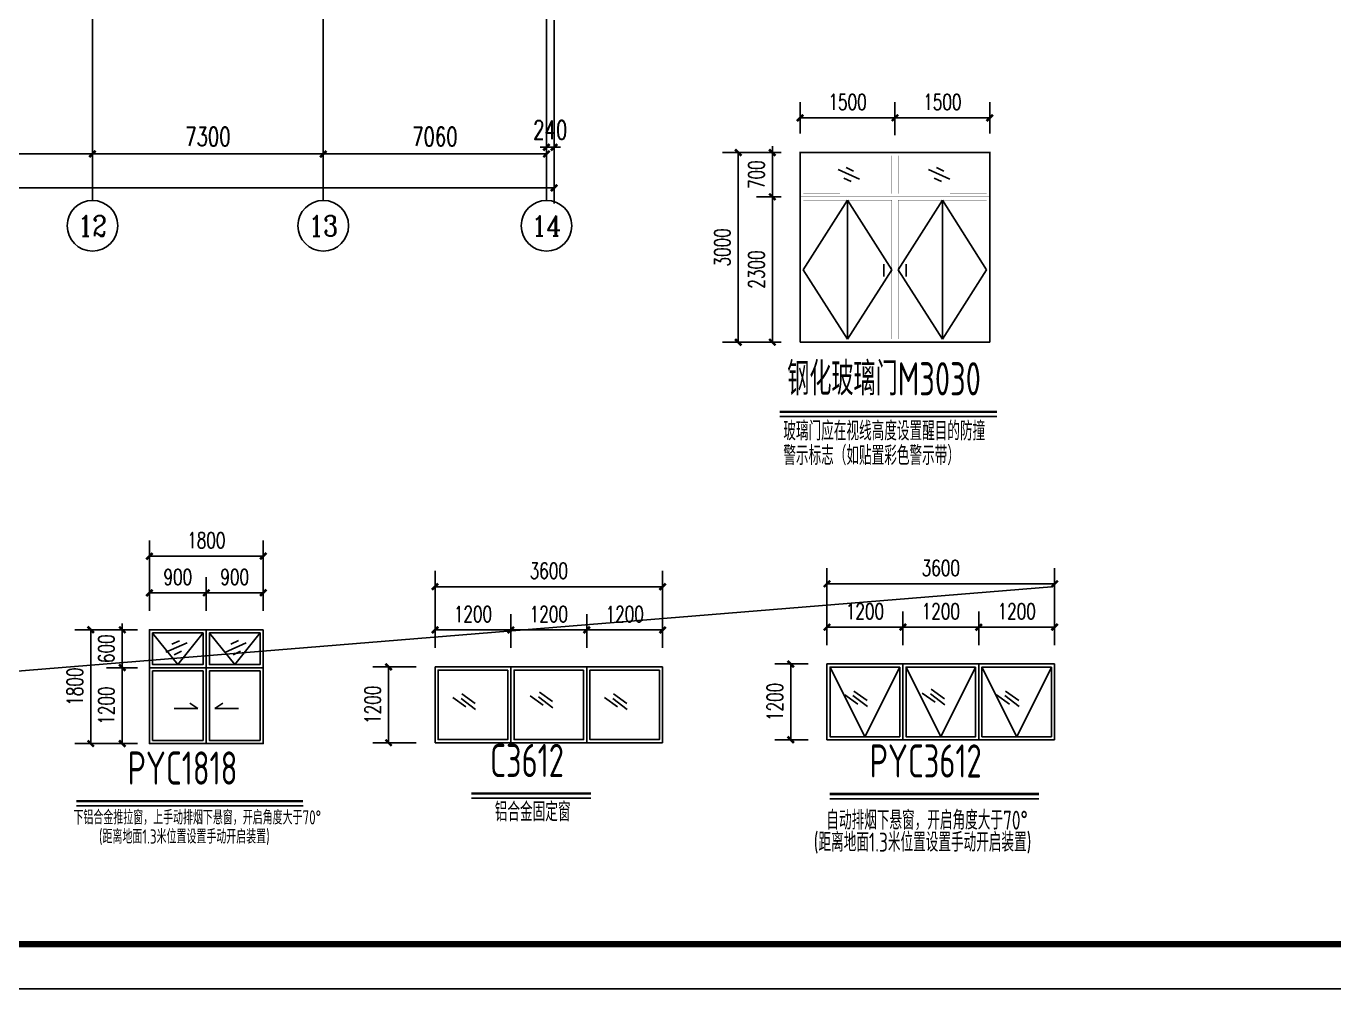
# Model space of a CAD drawing. Extents: x -89996 to 1006241, y -2176 to 440573.
# Drawn here: x 334365 to 375725, y 190896 to 221352 of the extents above; entities that cross this region are included whole.
import ezdxf
from ezdxf.enums import TextEntityAlignment as Align

# ---------------------------------------------------------------- set-up
doc = ezdxf.new("R2010")
doc.units = 0
doc.header["$LTSCALE"] = 1000
doc.header["$MEASUREMENT"] = 0
doc.linetypes.add('DOTE', pattern=[2.42, 2, -0.2, 0.02, -0.2])
for name, color, linetype in [('8', 3, 'Continuous'), ('AXIS', 3, 'Continuous'), ('AXIS_TEXT', 7, 'Continuous'), ('COLU', 7, 'Continuous'), ('DOTE', 1, 'DOTE'), ('PUB_TEXT', 7, 'Continuous'), ('PUB_TITLE', 4, 'Continuous'), ('TEXT', 7, 'Continuous'), ('THICK', 6, 'Continuous'), ('THIN', 7, 'Continuous'), ('WALL', 9, 'Continuous')]:
    doc.layers.add(name, color=color, linetype=linetype)
doc.styles.add('_TCH_AXIS', font='COMPLEX', dxfattribs={"bigfont": 'GBCBIG'})
doc.styles.add('_TCH_DIM_T3', font='SIMPLEX', dxfattribs={"width": 0.705882, "bigfont": 'GBCBIG'})
doc.styles.add('COMPLEX', font='COMPLEX')
doc.styles.add('标准字体', font='tssdeng.shx', dxfattribs={"width": 0.7, "bigfont": 'tssdchn.shx'})
doc.dimstyles.new('_TCH_ARCH&&200', dxfattribs={"dimtxt": 595, "dimasz": 200, "dimexe": 500, "dimexo": 600, "dimgap": 252.5, "dimtad": 1, "dimdec": 0, "dimzin": 0, "dimdsep": 46, "dimtxsty": '_TCH_DIM_T3', "dimblk": 'ARCHTICK', "dimcen": 0.09, "dimclrt": 7, "dimazin": 2, "dimtfac": 1, "dimtdec": 0, "dimtix": 1, "dimtmove": 2, "dimatfit": 3, "dimfxl": 0, "dimtolj": 1, "dimtzin": 0, "dimarcsym": 0})
doc.dimstyles.new('TCH-200-1', dxfattribs={"dimtxt": 595, "dimasz": 200, "dimexe": 500, "dimexo": 600, "dimgap": 252.5, "dimtad": 1, "dimdec": 0, "dimzin": 0, "dimdsep": 46, "dimtxsty": '_TCH_DIM_T3', "dimblk": 'ARCHTICK', "dimcen": 0.09, "dimclrd": 3, "dimclre": 3, "dimclrt": 7, "dimazin": 2, "dimtfac": 1, "dimtdec": 0, "dimtix": 1, "dimtmove": 2, "dimatfit": 3, "dimfxl": 0, "dimtolj": 1, "dimtzin": 0, "dimarcsym": 0})
doc.dimstyles.new('TCH-200-2', dxfattribs={"dimtxt": 500, "dimasz": 200, "dimexe": 500, "dimexo": 600, "dimgap": 252.5, "dimtad": 1, "dimdec": 0, "dimlfac": 0.5, "dimzin": 0, "dimdsep": 46, "dimtxsty": '_TCH_DIM_T3', "dimblk": 'ARCHTICK', "dimcen": 0.09, "dimclrd": 124, "dimclre": 124, "dimclrt": 7, "dimazin": 2, "dimtfac": 1, "dimtdec": 0, "dimtix": 1, "dimtmove": 2, "dimatfit": 3, "dimfxl": 0, "dimtolj": 1, "dimtzin": 0, "dimarcsym": 0})

# ---------------------------------------------------------------- blocks, each defined once
blk = doc.blocks.new('_AXISO')
blk.add_circle((0, 0), 0.5)
at = {"layer": 'AXIS_TEXT', "style": 'COMPLEX', "width": 1.041667}
blk.add_attdef('A', text='', height=0.56, dxfattribs=at).set_placement((-0.25, -0.28), (0.25, -0.28), align=Align.FIT)
blk = doc.blocks.new('_ArchTick')
at = {"color": 0, "linetype": 'ByBlock', "const_width": 0.4}
blk.add_lwpolyline([(-0.5, -0.5), (0.5, 0.5)], dxfattribs=at)
blk = doc.blocks.new('*D3015')
at = {"layer": 'AXIS', "color": 0, "lineweight": -2, "transparency": 16777216}
for p, q in [((68340, -627), (68340, -4337)), ((75640, -627), (75640, -4337)), ((68340, -3837), (75640, -3837))]:
    blk.add_line(p, q, dxfattribs=at)
at = {"layer": 'Defpoints', "color": 0, "transparency": 16777216}
for p in [(68340, -27), (75640, -27), (75640, -3837)]:
    blk.add_point(p, dxfattribs=at)
at = {"layer": 'AXIS', "color": 0, "lineweight": -2, "transparency": 16777216, "xscale": 200, "yscale": 200, "zscale": 200, "rotation": 180}
blk.add_blockref('_ArchTick', (68340, -3837), dxfattribs=at)
at = {"layer": 'AXIS', "color": 0, "lineweight": -2, "transparency": 16777216, "xscale": 200, "yscale": 200, "zscale": 200}
blk.add_blockref('_ArchTick', (75640, -3837), dxfattribs=at)
at = {"layer": 'AXIS', "color": 7, "transparency": 16777216, "insert": (71990, -3287), "char_height": 595, "attachment_point": 5, "style": '_TCH_DIM_T3'}
blk.add_mtext('\\A1;7300', dxfattribs=at)
blk = doc.blocks.new('*D3016')
at = {"layer": 'AXIS', "color": 0, "lineweight": -2, "transparency": 16777216}
for p, q in [((75640, -627), (75640, -4337)), ((82940, -627), (82940, -4337)), ((75640, -3837), (82940, -3837))]:
    blk.add_line(p, q, dxfattribs=at)
at = {"layer": 'Defpoints', "color": 0, "transparency": 16777216}
for p in [(75640, -27), (82940, -27), (82940, -3837)]:
    blk.add_point(p, dxfattribs=at)
at = {"layer": 'AXIS', "color": 0, "lineweight": -2, "transparency": 16777216, "xscale": 200, "yscale": 200, "zscale": 200, "rotation": 180}
blk.add_blockref('_ArchTick', (75640, -3837), dxfattribs=at)
at = {"layer": 'AXIS', "color": 0, "lineweight": -2, "transparency": 16777216, "xscale": 200, "yscale": 200, "zscale": 200}
blk.add_blockref('_ArchTick', (82940, -3837), dxfattribs=at)
at = {"layer": 'AXIS', "color": 7, "transparency": 16777216, "insert": (79290, -3287), "char_height": 595, "attachment_point": 5, "style": '_TCH_DIM_T3'}
blk.add_mtext('\\A1;7300', dxfattribs=at)
blk = doc.blocks.new('*D3017')
at = {"layer": 'AXIS', "color": 0, "lineweight": -2, "transparency": 16777216}
for p, q in [((82940, -627), (82940, -4337)), ((90000, -627), (90000, -4337)), ((82940, -3837), (90000, -3837))]:
    blk.add_line(p, q, dxfattribs=at)
at = {"layer": 'Defpoints', "color": 0, "transparency": 16777216}
for p in [(82940, -27), (90000, -27), (90000, -3837)]:
    blk.add_point(p, dxfattribs=at)
at = {"layer": 'AXIS', "color": 0, "lineweight": -2, "transparency": 16777216, "xscale": 200, "yscale": 200, "zscale": 200, "rotation": 180}
blk.add_blockref('_ArchTick', (82940, -3837), dxfattribs=at)
at = {"layer": 'AXIS', "color": 0, "lineweight": -2, "transparency": 16777216, "xscale": 200, "yscale": 200, "zscale": 200}
blk.add_blockref('_ArchTick', (90000, -3837), dxfattribs=at)
at = {"layer": 'AXIS', "color": 7, "transparency": 16777216, "insert": (86470, -3287), "char_height": 595, "attachment_point": 5, "style": '_TCH_DIM_T3'}
blk.add_mtext('\\A1;7060', dxfattribs=at)
blk = doc.blocks.new('*D57')
at = {"layer": 'Defpoints', "color": 0, "transparency": 16777216}
for p in [(262062, 222145), (351062, 222145), (351062, 216237)]:
    blk.add_point(p, dxfattribs=at)
at = {"layer": 'WALL', "color": 3, "lineweight": -2, "transparency": 16777216}
for p, q in [((262062, 221545), (262062, 215737)), ((351062, 221545), (351062, 215737)), ((262062, 216237), (351062, 216237))]:
    blk.add_line(p, q, dxfattribs=at)
at = {"layer": 'WALL', "color": 3, "lineweight": -2, "transparency": 16777216, "xscale": 200, "yscale": 200, "zscale": 200, "rotation": 180}
blk.add_blockref('_ArchTick', (262062, 216237), dxfattribs=at)
at = {"layer": 'WALL', "color": 3, "lineweight": -2, "transparency": 16777216, "xscale": 200, "yscale": 200, "zscale": 200}
blk.add_blockref('_ArchTick', (351062, 216237), dxfattribs=at)
at = {"layer": 'WALL', "color": 7, "transparency": 16777216, "insert": (306562, 216787), "char_height": 595, "attachment_point": 5, "style": '_TCH_DIM_T3'}
blk.add_mtext('\\A1;89000', dxfattribs=at)
blk = doc.blocks.new('*D58')
at = {"layer": 'Defpoints', "color": 0, "transparency": 16777216}
for p in [(350822, 222145), (351062, 222145), (351062, 217521)]:
    blk.add_point(p, dxfattribs=at)
at = {"layer": 'WALL', "color": 3, "lineweight": -2, "transparency": 16777216}
for p, q in [((350822, 221545), (350822, 217021)), ((351062, 221545), (351062, 217021)), ((350822, 217521), (350622, 217521)), ((350822, 217521), (351062, 217521)), ((351062, 217521), (351262, 217521))]:
    blk.add_line(p, q, dxfattribs=at)
at = {"layer": 'WALL', "color": 3, "lineweight": -2, "transparency": 16777216, "xscale": 200, "yscale": 200, "zscale": 200}
blk.add_blockref('_ArchTick', (350822, 217521), dxfattribs=at)
at = {"layer": 'WALL', "color": 3, "lineweight": -2, "transparency": 16777216, "xscale": 200, "yscale": 200, "zscale": 200, "rotation": 180}
blk.add_blockref('_ArchTick', (351062, 217521), dxfattribs=at)
at = {"layer": 'WALL', "color": 7, "transparency": 16777216, "insert": (350942, 218071), "char_height": 595, "attachment_point": 5, "style": '_TCH_DIM_T3'}
blk.add_mtext('\\A1;240', dxfattribs=at)
blk = doc.blocks.new('*D252')
at = {"layer": 'AXIS', "color": 124, "linetype": 'ByBlock', "lineweight": -2, "transparency": 16777216}
for p, q in [((359694, 201773), (359694, 202839)), ((362094, 201773), (362094, 202839)), ((359694, 202339), (362094, 202339))]:
    blk.add_line(p, q, dxfattribs=at)
at = {"layer": 'Defpoints', "color": 0, "linetype": 'ByBlock', "transparency": 16777216}
for p in [(362094, 202339), (359694, 201173), (362094, 201173)]:
    blk.add_point(p, dxfattribs=at)
at = {"layer": 'AXIS', "color": 124, "linetype": 'ByBlock', "lineweight": -2, "transparency": 16777216, "xscale": 200, "yscale": 200, "zscale": 200, "rotation": 180}
blk.add_blockref('_ArchTick', (359694, 202339), dxfattribs=at)
at = {"layer": 'AXIS', "color": 124, "linetype": 'ByBlock', "lineweight": -2, "transparency": 16777216, "xscale": 200, "yscale": 200, "zscale": 200}
blk.add_blockref('_ArchTick', (362094, 202339), dxfattribs=at)
at = {"layer": 'AXIS', "color": 7, "linetype": 'ByBlock', "transparency": 16777216, "insert": (360894, 202842), "char_height": 500, "attachment_point": 5, "style": '_TCH_DIM_T3'}
blk.add_mtext('\\A1;1200', dxfattribs=at)
blk = doc.blocks.new('*D253')
at = {"layer": 'AXIS', "color": 124, "linetype": 'ByBlock', "lineweight": -2, "transparency": 16777216}
for p, q in [((362094, 201773), (362094, 202839)), ((364494, 201773), (364494, 202839)), ((362094, 202339), (364494, 202339))]:
    blk.add_line(p, q, dxfattribs=at)
at = {"layer": 'Defpoints', "color": 0, "linetype": 'ByBlock', "transparency": 16777216}
for p in [(364494, 202339), (362094, 201173), (364494, 201173)]:
    blk.add_point(p, dxfattribs=at)
at = {"layer": 'AXIS', "color": 124, "linetype": 'ByBlock', "lineweight": -2, "transparency": 16777216, "xscale": 200, "yscale": 200, "zscale": 200, "rotation": 180}
blk.add_blockref('_ArchTick', (362094, 202339), dxfattribs=at)
at = {"layer": 'AXIS', "color": 124, "linetype": 'ByBlock', "lineweight": -2, "transparency": 16777216, "xscale": 200, "yscale": 200, "zscale": 200}
blk.add_blockref('_ArchTick', (364494, 202339), dxfattribs=at)
at = {"layer": 'AXIS', "color": 7, "linetype": 'ByBlock', "transparency": 16777216, "insert": (363294, 202842), "char_height": 500, "attachment_point": 5, "style": '_TCH_DIM_T3'}
blk.add_mtext('\\A1;1200', dxfattribs=at)
blk = doc.blocks.new('*D254')
at = {"layer": 'AXIS', "color": 124, "linetype": 'ByBlock', "lineweight": -2, "transparency": 16777216}
for p, q in [((359694, 201773), (359694, 204209)), ((366894, 201773), (366894, 204209)), ((359694, 203709), (366894, 203709))]:
    blk.add_line(p, q, dxfattribs=at)
at = {"layer": 'Defpoints', "color": 0, "linetype": 'ByBlock', "transparency": 16777216}
for p in [(366894, 203709), (359694, 201173), (366894, 201173)]:
    blk.add_point(p, dxfattribs=at)
at = {"layer": 'AXIS', "color": 124, "linetype": 'ByBlock', "lineweight": -2, "transparency": 16777216, "xscale": 200, "yscale": 200, "zscale": 200, "rotation": 180}
blk.add_blockref('_ArchTick', (359694, 203709), dxfattribs=at)
at = {"layer": 'AXIS', "color": 124, "linetype": 'ByBlock', "lineweight": -2, "transparency": 16777216, "xscale": 200, "yscale": 200, "zscale": 200}
blk.add_blockref('_ArchTick', (366894, 203709), dxfattribs=at)
at = {"layer": 'AXIS', "color": 7, "linetype": 'ByBlock', "transparency": 16777216, "insert": (363294, 204212), "char_height": 500, "attachment_point": 5, "style": '_TCH_DIM_T3'}
blk.add_mtext('\\A1;3600', dxfattribs=at)
blk = doc.blocks.new('*D255')
at = {"layer": 'AXIS', "color": 124, "linetype": 'ByBlock', "lineweight": -2, "transparency": 16777216}
for p, q in [((359094, 201173), (358048, 201173)), ((358548, 201173), (358548, 198773)), ((359094, 198773), (358048, 198773))]:
    blk.add_line(p, q, dxfattribs=at)
at = {"layer": 'Defpoints', "color": 0, "linetype": 'ByBlock', "transparency": 16777216}
for p in [(359694, 201173), (358548, 198773), (359694, 198773)]:
    blk.add_point(p, dxfattribs=at)
at = {"layer": 'AXIS', "color": 124, "linetype": 'ByBlock', "lineweight": -2, "transparency": 16777216, "xscale": 200, "yscale": 200, "zscale": 200}
for p, rotation in [((358548, 201173), 90), ((358548, 198773), 270)]:
    blk.add_blockref('_ArchTick', p, dxfattribs=dict(at, rotation=rotation))
at = {"layer": 'AXIS', "color": 7, "linetype": 'ByBlock', "transparency": 16777216, "insert": (358046, 199973), "char_height": 500, "attachment_point": 5, "rotation": 90, "style": '_TCH_DIM_T3'}
blk.add_mtext('\\A1;1200', dxfattribs=at)
blk = doc.blocks.new('*D256')
at = {"layer": 'AXIS', "color": 124, "linetype": 'ByBlock', "lineweight": -2, "transparency": 16777216}
for p, q in [((364494, 201773), (364494, 202839)), ((366894, 201773), (366894, 202839)), ((364494, 202339), (366894, 202339))]:
    blk.add_line(p, q, dxfattribs=at)
at = {"layer": 'Defpoints', "color": 0, "linetype": 'ByBlock', "transparency": 16777216}
for p in [(366894, 202339), (364494, 201173), (366894, 201173)]:
    blk.add_point(p, dxfattribs=at)
at = {"layer": 'AXIS', "color": 124, "linetype": 'ByBlock', "lineweight": -2, "transparency": 16777216, "xscale": 200, "yscale": 200, "zscale": 200, "rotation": 180}
blk.add_blockref('_ArchTick', (364494, 202339), dxfattribs=at)
at = {"layer": 'AXIS', "color": 124, "linetype": 'ByBlock', "lineweight": -2, "transparency": 16777216, "xscale": 200, "yscale": 200, "zscale": 200}
blk.add_blockref('_ArchTick', (366894, 202339), dxfattribs=at)
at = {"layer": 'AXIS', "color": 7, "linetype": 'ByBlock', "transparency": 16777216, "insert": (365694, 202842), "char_height": 500, "attachment_point": 5, "style": '_TCH_DIM_T3'}
blk.add_mtext('\\A1;1200', dxfattribs=at)
blk = doc.blocks.new('*D264')
at = {"layer": 'AXIS', "color": 124, "linetype": 'ByBlock', "lineweight": -2, "transparency": 16777216}
for p, q in [((347296, 201682), (347296, 202749)), ((349696, 201682), (349696, 202749)), ((347296, 202249), (349696, 202249))]:
    blk.add_line(p, q, dxfattribs=at)
at = {"layer": 'Defpoints', "color": 0, "linetype": 'ByBlock', "transparency": 16777216}
for p in [(349696, 202249), (347296, 201082), (349696, 201082)]:
    blk.add_point(p, dxfattribs=at)
at = {"layer": 'AXIS', "color": 124, "linetype": 'ByBlock', "lineweight": -2, "transparency": 16777216, "xscale": 200, "yscale": 200, "zscale": 200, "rotation": 180}
blk.add_blockref('_ArchTick', (347296, 202249), dxfattribs=at)
at = {"layer": 'AXIS', "color": 124, "linetype": 'ByBlock', "lineweight": -2, "transparency": 16777216, "xscale": 200, "yscale": 200, "zscale": 200}
blk.add_blockref('_ArchTick', (349696, 202249), dxfattribs=at)
at = {"layer": 'AXIS', "color": 7, "linetype": 'ByBlock', "transparency": 16777216, "insert": (348496, 202751), "char_height": 500, "attachment_point": 5, "style": '_TCH_DIM_T3'}
blk.add_mtext('\\A1;1200', dxfattribs=at)
blk = doc.blocks.new('*D265')
at = {"layer": 'AXIS', "color": 124, "linetype": 'ByBlock', "lineweight": -2, "transparency": 16777216}
for p, q in [((349696, 201682), (349696, 202749)), ((352096, 201682), (352096, 202749)), ((349696, 202249), (352096, 202249))]:
    blk.add_line(p, q, dxfattribs=at)
at = {"layer": 'Defpoints', "color": 0, "linetype": 'ByBlock', "transparency": 16777216}
for p in [(352096, 202249), (349696, 201082), (352096, 201082)]:
    blk.add_point(p, dxfattribs=at)
at = {"layer": 'AXIS', "color": 124, "linetype": 'ByBlock', "lineweight": -2, "transparency": 16777216, "xscale": 200, "yscale": 200, "zscale": 200, "rotation": 180}
blk.add_blockref('_ArchTick', (349696, 202249), dxfattribs=at)
at = {"layer": 'AXIS', "color": 124, "linetype": 'ByBlock', "lineweight": -2, "transparency": 16777216, "xscale": 200, "yscale": 200, "zscale": 200}
blk.add_blockref('_ArchTick', (352096, 202249), dxfattribs=at)
at = {"layer": 'AXIS', "color": 7, "linetype": 'ByBlock', "transparency": 16777216, "insert": (350896, 202751), "char_height": 500, "attachment_point": 5, "style": '_TCH_DIM_T3'}
blk.add_mtext('\\A1;1200', dxfattribs=at)
blk = doc.blocks.new('*D266')
at = {"layer": 'AXIS', "color": 124, "linetype": 'ByBlock', "lineweight": -2, "transparency": 16777216}
for p, q in [((347296, 201682), (347296, 204119)), ((354496, 201682), (354496, 204119)), ((347296, 203619), (354496, 203619))]:
    blk.add_line(p, q, dxfattribs=at)
at = {"layer": 'Defpoints', "color": 0, "linetype": 'ByBlock', "transparency": 16777216}
for p in [(354496, 203619), (347296, 201082), (354496, 201082)]:
    blk.add_point(p, dxfattribs=at)
at = {"layer": 'AXIS', "color": 124, "linetype": 'ByBlock', "lineweight": -2, "transparency": 16777216, "xscale": 200, "yscale": 200, "zscale": 200, "rotation": 180}
blk.add_blockref('_ArchTick', (347296, 203619), dxfattribs=at)
at = {"layer": 'AXIS', "color": 124, "linetype": 'ByBlock', "lineweight": -2, "transparency": 16777216, "xscale": 200, "yscale": 200, "zscale": 200}
blk.add_blockref('_ArchTick', (354496, 203619), dxfattribs=at)
at = {"layer": 'AXIS', "color": 7, "linetype": 'ByBlock', "transparency": 16777216, "insert": (350896, 204121), "char_height": 500, "attachment_point": 5, "style": '_TCH_DIM_T3'}
blk.add_mtext('\\A1;3600', dxfattribs=at)
blk = doc.blocks.new('*D267')
at = {"layer": 'AXIS', "color": 124, "linetype": 'ByBlock', "lineweight": -2, "transparency": 16777216}
for p, q in [((346696, 201082), (345328, 201082)), ((345828, 201082), (345828, 198682)), ((346696, 198682), (345328, 198682))]:
    blk.add_line(p, q, dxfattribs=at)
at = {"layer": 'Defpoints', "color": 0, "linetype": 'ByBlock', "transparency": 16777216}
for p in [(347296, 201082), (345828, 198682), (347296, 198682)]:
    blk.add_point(p, dxfattribs=at)
at = {"layer": 'AXIS', "color": 124, "linetype": 'ByBlock', "lineweight": -2, "transparency": 16777216, "xscale": 200, "yscale": 200, "zscale": 200}
for p, rotation in [((345828, 201082), 90), ((345828, 198682), 270)]:
    blk.add_blockref('_ArchTick', p, dxfattribs=dict(at, rotation=rotation))
at = {"layer": 'AXIS', "color": 7, "linetype": 'ByBlock', "transparency": 16777216, "insert": (345325, 199882), "char_height": 500, "attachment_point": 5, "rotation": 90, "style": '_TCH_DIM_T3'}
blk.add_mtext('\\A1;1200', dxfattribs=at)
blk = doc.blocks.new('*D268')
at = {"layer": 'AXIS', "color": 124, "linetype": 'ByBlock', "lineweight": -2, "transparency": 16777216}
for p, q in [((352096, 201682), (352096, 202749)), ((354496, 201682), (354496, 202749)), ((352096, 202249), (354496, 202249))]:
    blk.add_line(p, q, dxfattribs=at)
at = {"layer": 'Defpoints', "color": 0, "linetype": 'ByBlock', "transparency": 16777216}
for p in [(354496, 202249), (352096, 201082), (354496, 201082)]:
    blk.add_point(p, dxfattribs=at)
at = {"layer": 'AXIS', "color": 124, "linetype": 'ByBlock', "lineweight": -2, "transparency": 16777216, "xscale": 200, "yscale": 200, "zscale": 200, "rotation": 180}
blk.add_blockref('_ArchTick', (352096, 202249), dxfattribs=at)
at = {"layer": 'AXIS', "color": 124, "linetype": 'ByBlock', "lineweight": -2, "transparency": 16777216, "xscale": 200, "yscale": 200, "zscale": 200}
blk.add_blockref('_ArchTick', (354496, 202249), dxfattribs=at)
at = {"layer": 'AXIS', "color": 7, "linetype": 'ByBlock', "transparency": 16777216, "insert": (353296, 202751), "char_height": 500, "attachment_point": 5, "style": '_TCH_DIM_T3'}
blk.add_mtext('\\A1;1200', dxfattribs=at)
blk = doc.blocks.new('*D242')
at = {"layer": 'AXIS', "color": 124, "linetype": 'ByBlock', "lineweight": -2, "transparency": 16777216}
for p, q in [((358844, 217952), (358844, 218950)), ((361844, 217906), (361844, 218950)), ((358844, 218450), (361844, 218450))]:
    blk.add_line(p, q, dxfattribs=at)
at = {"layer": 'Defpoints', "color": 0, "linetype": 'ByBlock', "transparency": 16777216}
for p in [(361844, 218450), (358844, 217352), (361844, 217306)]:
    blk.add_point(p, dxfattribs=at)
at = {"layer": 'AXIS', "color": 124, "linetype": 'ByBlock', "lineweight": -2, "transparency": 16777216, "xscale": 200, "yscale": 200, "zscale": 200, "rotation": 180}
blk.add_blockref('_ArchTick', (358844, 218450), dxfattribs=at)
at = {"layer": 'AXIS', "color": 124, "linetype": 'ByBlock', "lineweight": -2, "transparency": 16777216, "xscale": 200, "yscale": 200, "zscale": 200}
blk.add_blockref('_ArchTick', (361844, 218450), dxfattribs=at)
at = {"layer": 'AXIS', "color": 7, "linetype": 'ByBlock', "transparency": 16777216, "insert": (360344, 218953), "char_height": 500, "attachment_point": 5, "style": '_TCH_DIM_T3'}
blk.add_mtext('\\A1;1500', dxfattribs=at)
blk = doc.blocks.new('*D269')
at = {"layer": 'AXIS', "color": 124, "linetype": 'ByBlock', "lineweight": -2, "transparency": 16777216}
for p, q in [((358244, 217352), (356387, 217352)), ((356887, 217352), (356887, 211352)), ((358244, 211352), (356387, 211352))]:
    blk.add_line(p, q, dxfattribs=at)
at = {"layer": 'Defpoints', "color": 0, "linetype": 'ByBlock', "transparency": 16777216}
for p in [(358844, 217352), (356887, 211352), (358844, 211352)]:
    blk.add_point(p, dxfattribs=at)
at = {"layer": 'AXIS', "color": 124, "linetype": 'ByBlock', "lineweight": -2, "transparency": 16777216, "xscale": 200, "yscale": 200, "zscale": 200}
for p, rotation in [((356887, 217352), 90), ((356887, 211352), 270)]:
    blk.add_blockref('_ArchTick', p, dxfattribs=dict(at, rotation=rotation))
at = {"layer": 'AXIS', "color": 7, "linetype": 'ByBlock', "transparency": 16777216, "insert": (356385, 214352), "char_height": 500, "attachment_point": 5, "rotation": 90, "style": '_TCH_DIM_T3'}
blk.add_mtext('\\A1;3000', dxfattribs=at)
blk = doc.blocks.new('*D243')
at = {"layer": 'AXIS', "color": 124, "linetype": 'ByBlock', "lineweight": -2, "transparency": 16777216}
for p, q in [((358244, 217352), (357466, 217352)), ((357966, 217352), (357966, 217552)), ((357966, 217352), (357966, 215952)), ((358244, 215952), (357466, 215952)), ((357966, 215952), (357966, 215752))]:
    blk.add_line(p, q, dxfattribs=at)
at = {"layer": 'Defpoints', "color": 0, "linetype": 'ByBlock', "transparency": 16777216}
for p in [(358844, 217352), (357966, 215952), (358844, 215952)]:
    blk.add_point(p, dxfattribs=at)
at = {"layer": 'AXIS', "color": 124, "linetype": 'ByBlock', "lineweight": -2, "transparency": 16777216, "xscale": 200, "yscale": 200, "zscale": 200}
for p, rotation in [((357966, 217352), 270), ((357966, 215952), 90)]:
    blk.add_blockref('_ArchTick', p, dxfattribs=dict(at, rotation=rotation))
at = {"layer": 'AXIS', "color": 7, "linetype": 'ByBlock', "transparency": 16777216, "insert": (357463, 216652), "char_height": 500, "attachment_point": 5, "rotation": 90, "style": '_TCH_DIM_T3'}
blk.add_mtext('\\A1;700', dxfattribs=at)
blk = doc.blocks.new('*D244')
at = {"layer": 'AXIS', "color": 124, "linetype": 'ByBlock', "lineweight": -2, "transparency": 16777216}
for p, q in [((361844, 217906), (361844, 218950)), ((364844, 217952), (364844, 218950)), ((364844, 218450), (361844, 218450))]:
    blk.add_line(p, q, dxfattribs=at)
at = {"layer": 'Defpoints', "color": 0, "linetype": 'ByBlock', "transparency": 16777216}
for p in [(361844, 218450), (361844, 217306), (364844, 217352)]:
    blk.add_point(p, dxfattribs=at)
at = {"layer": 'AXIS', "color": 124, "linetype": 'ByBlock', "lineweight": -2, "transparency": 16777216, "xscale": 200, "yscale": 200, "zscale": 200, "rotation": 180}
blk.add_blockref('_ArchTick', (361844, 218450), dxfattribs=at)
at = {"layer": 'AXIS', "color": 124, "linetype": 'ByBlock', "lineweight": -2, "transparency": 16777216, "xscale": 200, "yscale": 200, "zscale": 200}
blk.add_blockref('_ArchTick', (364844, 218450), dxfattribs=at)
at = {"layer": 'AXIS', "color": 7, "linetype": 'ByBlock', "transparency": 16777216, "insert": (363344, 218953), "char_height": 500, "attachment_point": 5, "style": '_TCH_DIM_T3'}
blk.add_mtext('\\A1;1500', dxfattribs=at)
blk = doc.blocks.new('*D245')
at = {"layer": 'AXIS', "color": 124, "linetype": 'ByBlock', "lineweight": -2, "transparency": 16777216}
for p, q in [((358244, 215952), (357466, 215952)), ((357966, 211352), (357966, 215952)), ((358244, 211352), (357466, 211352))]:
    blk.add_line(p, q, dxfattribs=at)
at = {"layer": 'Defpoints', "color": 0, "linetype": 'ByBlock', "transparency": 16777216}
for p in [(357966, 215952), (358844, 215952), (358844, 211352)]:
    blk.add_point(p, dxfattribs=at)
at = {"layer": 'AXIS', "color": 124, "linetype": 'ByBlock', "lineweight": -2, "transparency": 16777216, "xscale": 200, "yscale": 200, "zscale": 200}
for p, rotation in [((357966, 215952), 90), ((357966, 211352), 270)]:
    blk.add_blockref('_ArchTick', p, dxfattribs=dict(at, rotation=rotation))
at = {"layer": 'AXIS', "color": 7, "linetype": 'ByBlock', "transparency": 16777216, "insert": (357463, 213652), "char_height": 500, "attachment_point": 5, "rotation": 90, "style": '_TCH_DIM_T3'}
blk.add_mtext('\\A1;2300', dxfattribs=at)
blk = doc.blocks.new('*D246')
at = {"layer": 'AXIS', "color": 124, "linetype": 'ByBlock', "lineweight": -2, "transparency": 16777216}
for p, q in [((338263, 202856), (338263, 203923)), ((340062, 202856), (340062, 203923)), ((338263, 203423), (340062, 203423))]:
    blk.add_line(p, q, dxfattribs=at)
at = {"layer": 'Defpoints', "color": 0, "linetype": 'ByBlock', "transparency": 16777216}
for p in [(340062, 203423), (338263, 202256), (340062, 202256)]:
    blk.add_point(p, dxfattribs=at)
at = {"layer": 'AXIS', "color": 124, "linetype": 'ByBlock', "lineweight": -2, "transparency": 16777216, "xscale": 200, "yscale": 200, "zscale": 200, "rotation": 180}
blk.add_blockref('_ArchTick', (338263, 203423), dxfattribs=at)
at = {"layer": 'AXIS', "color": 124, "linetype": 'ByBlock', "lineweight": -2, "transparency": 16777216, "xscale": 200, "yscale": 200, "zscale": 200}
blk.add_blockref('_ArchTick', (340062, 203423), dxfattribs=at)
at = {"layer": 'AXIS', "color": 7, "linetype": 'ByBlock', "transparency": 16777216, "insert": (339162, 203925), "char_height": 500, "attachment_point": 5, "style": '_TCH_DIM_T3'}
blk.add_mtext('\\A1;900', dxfattribs=at)
blk = doc.blocks.new('*D247')
at = {"layer": 'AXIS', "color": 124, "linetype": 'ByBlock', "lineweight": -2, "transparency": 16777216}
for p, q in [((338263, 202856), (338263, 205084)), ((341863, 202856), (341863, 205084)), ((338263, 204584), (341863, 204584))]:
    blk.add_line(p, q, dxfattribs=at)
at = {"layer": 'Defpoints', "color": 0, "linetype": 'ByBlock', "transparency": 16777216}
for p in [(341863, 204584), (338263, 202256), (341863, 202256)]:
    blk.add_point(p, dxfattribs=at)
at = {"layer": 'AXIS', "color": 124, "linetype": 'ByBlock', "lineweight": -2, "transparency": 16777216, "xscale": 200, "yscale": 200, "zscale": 200, "rotation": 180}
blk.add_blockref('_ArchTick', (338263, 204584), dxfattribs=at)
at = {"layer": 'AXIS', "color": 124, "linetype": 'ByBlock', "lineweight": -2, "transparency": 16777216, "xscale": 200, "yscale": 200, "zscale": 200}
blk.add_blockref('_ArchTick', (341863, 204584), dxfattribs=at)
at = {"layer": 'AXIS', "color": 7, "linetype": 'ByBlock', "transparency": 16777216, "insert": (340063, 205087), "char_height": 500, "attachment_point": 5, "style": '_TCH_DIM_T3'}
blk.add_mtext('\\A1;1800', dxfattribs=at)
blk = doc.blocks.new('*D248')
at = {"layer": 'AXIS', "color": 124, "linetype": 'ByBlock', "lineweight": -2, "transparency": 16777216}
for p, q in [((337889, 201056), (336904, 201056)), ((337404, 201056), (337404, 198655)), ((337889, 198655), (336904, 198655))]:
    blk.add_line(p, q, dxfattribs=at)
at = {"layer": 'Defpoints', "color": 0, "linetype": 'ByBlock', "transparency": 16777216}
for p in [(338489, 201056), (337404, 198655), (338489, 198655)]:
    blk.add_point(p, dxfattribs=at)
at = {"layer": 'AXIS', "color": 124, "linetype": 'ByBlock', "lineweight": -2, "transparency": 16777216, "xscale": 200, "yscale": 200, "zscale": 200}
for p, rotation in [((337404, 201056), 90), ((337404, 198655), 270)]:
    blk.add_blockref('_ArchTick', p, dxfattribs=dict(at, rotation=rotation))
at = {"layer": 'AXIS', "color": 7, "linetype": 'ByBlock', "transparency": 16777216, "insert": (336902, 199856), "char_height": 500, "attachment_point": 5, "rotation": 90, "style": '_TCH_DIM_T3'}
blk.add_mtext('\\A1;1200', dxfattribs=at)
blk = doc.blocks.new('*D249')
at = {"layer": 'AXIS', "color": 124, "linetype": 'ByBlock', "lineweight": -2, "transparency": 16777216}
for p, q in [((340062, 202856), (340062, 203923)), ((341863, 202856), (341863, 203923)), ((340062, 203423), (341863, 203423))]:
    blk.add_line(p, q, dxfattribs=at)
at = {"layer": 'Defpoints', "color": 0, "linetype": 'ByBlock', "transparency": 16777216}
for p in [(341863, 203423), (340062, 202256), (341863, 202256)]:
    blk.add_point(p, dxfattribs=at)
at = {"layer": 'AXIS', "color": 124, "linetype": 'ByBlock', "lineweight": -2, "transparency": 16777216, "xscale": 200, "yscale": 200, "zscale": 200, "rotation": 180}
blk.add_blockref('_ArchTick', (340062, 203423), dxfattribs=at)
at = {"layer": 'AXIS', "color": 124, "linetype": 'ByBlock', "lineweight": -2, "transparency": 16777216, "xscale": 200, "yscale": 200, "zscale": 200}
blk.add_blockref('_ArchTick', (341863, 203423), dxfattribs=at)
at = {"layer": 'AXIS', "color": 7, "linetype": 'ByBlock', "transparency": 16777216, "insert": (340962, 203925), "char_height": 500, "attachment_point": 5, "style": '_TCH_DIM_T3'}
blk.add_mtext('\\A1;900', dxfattribs=at)
blk = doc.blocks.new('*D250')
at = {"layer": 'AXIS', "color": 124, "linetype": 'ByBlock', "lineweight": -2, "transparency": 16777216}
for p, q in [((337889, 202256), (336904, 202256)), ((337404, 202256), (337404, 202456)), ((337404, 201056), (337404, 202256)), ((337889, 201056), (336904, 201056)), ((337404, 201056), (337404, 200856))]:
    blk.add_line(p, q, dxfattribs=at)
at = {"layer": 'Defpoints', "color": 0, "linetype": 'ByBlock', "transparency": 16777216}
for p in [(337404, 202256), (338489, 202256), (338489, 201056)]:
    blk.add_point(p, dxfattribs=at)
at = {"layer": 'AXIS', "color": 124, "linetype": 'ByBlock', "lineweight": -2, "transparency": 16777216, "xscale": 200, "yscale": 200, "zscale": 200}
for p, rotation in [((337404, 202256), 270), ((337404, 201056), 90)]:
    blk.add_blockref('_ArchTick', p, dxfattribs=dict(at, rotation=rotation))
at = {"layer": 'AXIS', "color": 7, "linetype": 'ByBlock', "transparency": 16777216, "insert": (336902, 201656), "char_height": 500, "attachment_point": 5, "rotation": 90, "style": '_TCH_DIM_T3'}
blk.add_mtext('\\A1;600', dxfattribs=at)
blk = doc.blocks.new('*D251')
at = {"layer": 'AXIS', "color": 124, "linetype": 'ByBlock', "lineweight": -2, "transparency": 16777216}
for p, q in [((337889, 202256), (335907, 202256)), ((336407, 202256), (336407, 198655)), ((337889, 198655), (335907, 198655))]:
    blk.add_line(p, q, dxfattribs=at)
at = {"layer": 'Defpoints', "color": 0, "linetype": 'ByBlock', "transparency": 16777216}
for p in [(338489, 202256), (336407, 198655), (338489, 198655)]:
    blk.add_point(p, dxfattribs=at)
at = {"layer": 'AXIS', "color": 124, "linetype": 'ByBlock', "lineweight": -2, "transparency": 16777216, "xscale": 200, "yscale": 200, "zscale": 200}
for p, rotation in [((336407, 202256), 90), ((336407, 198655), 270)]:
    blk.add_blockref('_ArchTick', p, dxfattribs=dict(at, rotation=rotation))
at = {"layer": 'AXIS', "color": 7, "linetype": 'ByBlock', "transparency": 16777216, "insert": (335905, 200456), "char_height": 500, "attachment_point": 5, "rotation": 90, "style": '_TCH_DIM_T3'}
blk.add_mtext('\\A1;1800', dxfattribs=at)
blk = doc.blocks.new('A$C3A647AB8')
at = {"layer": 'AXIS'}
for p, q in [((75640, -26.8), (75640, -5307.8)), ((82940, -26.8), (82940, -5307.8)), ((90000, -26.8), (90000, -5307.8))]:
    blk.add_line(p, q, dxfattribs=at)
at = {"layer": 'DOTE'}
for p, q in [((75640, -26.8), (75640, 41826.8)), ((82940, -26.8), (82940, 41826.8)), ((90000, -26.8), (90000, 41826.8))]:
    blk.add_line(p, q, dxfattribs=at)
at = {"layer": 'AXIS'}
ref = blk.add_blockref('_AXISO', (75640, -6107.8), dxfattribs=dict(at, xscale=1600, yscale=1600, zscale=1600))
ref.add_attrib('A', '12', dxfattribs={"layer": 'AXIS_TEXT', "height": 656.89, "style": '_TCH_AXIS'}).set_placement((75186.4, -6436.2), (76093.6, -6436.2), align=Align.FIT)
ref = blk.add_blockref('_AXISO', (82940, -6107.8), dxfattribs=dict(at, xscale=1600, yscale=1600, zscale=1600))
ref.add_attrib('A', '13', dxfattribs={"layer": 'AXIS_TEXT', "height": 656.89, "style": '_TCH_AXIS'}).set_placement((82486.4, -6436.2), (83393.6, -6436.2), align=Align.FIT)
ref = blk.add_blockref('_AXISO', (90000, -6107.8), dxfattribs=dict(at, xscale=1600, yscale=1600, zscale=1600))
ref.add_attrib('A', '14', dxfattribs={"layer": 'AXIS_TEXT', "height": 628.15, "style": '_TCH_AXIS'}).set_placement((89536.4, -6421.9), (90463.6, -6421.9), align=Align.FIT)
for p1, p2, picture, middle in [((68340, -26.8), (75640, -26.8), '*D3015', (71990, -3286.6)), ((75640, -26.8), (82940, -26.8), '*D3016', (79290, -3286.6)), ((82940, -26.8), (90000, -26.8), '*D3017', (86470, -3286.6))]:
    dim = blk.add_aligned_dim(p1=p1, p2=p2, distance=-3809.8, dimstyle='_TCH_ARCH&&200', dxfattribs=at)
    dim.commit()
    dim.dimension.update_dxf_attribs({"geometry": picture, "text_midpoint": middle})

msp = doc.modelspace()

# ---------------------------------------------------------------- linework, layer by layer
for p, q in [((360050.48, 216818.63), (360727.1, 216513.41)), ((360299.73, 216882.72), (360535.06, 216768.6)), ((362903.68, 216818.63), (363580.3, 216513.41)), ((363152.93, 216882.72), (363388.26, 216768.6)), ((360227.34, 216546.92), (360462.66, 216432.8)), ((363080.53, 216546.92), (363315.86, 216432.8)), ((360343.75, 215846.99), (360343.75, 211452.22)), ((363343.75, 215846.99), (363343.75, 211452.22)), ((358843.76, 211352.22), (364843.76, 211352.22)), ((294367.92, 197711.78), (366794.07, 203609.43)), ((340062.6, 202256.18), (340062.35, 201055.64)), ((339461.49, 201844.15), (338781.87, 201545.66)), ((339212.89, 201910.71), (338976.44, 201798.93)), ((341325.63, 201847.24), (340649.01, 201542.02)), ((341076.37, 201911.33), (340841.05, 201797.21)), ((339281.95, 201574.21), (339045.5, 201462.43)), ((341148.77, 201575.53), (340913.45, 201461.41)), ((340062.35, 201055.64), (340062.94, 198655.64)), ((347295.84, 198682.34), (347295.84, 201082.34)), ((347295.84, 201082.34), (354496.02, 201082.34)), ((349695.9, 198682.34), (349695.9, 201082.34)), ((352095.96, 198682.34), (352095.96, 201082.34)), ((352095.96, 198682.34), (352095.96, 201082.34)), ((354496.02, 198682.34), (354496.02, 201082.34)), ((359693.89, 198772.97), (359693.89, 201172.97)), ((359693.89, 201172.97), (366894.07, 201172.97)), ((362093.95, 198772.97), (362093.95, 201172.97)), ((364494.01, 198772.97), (364494.01, 201172.97)), ((364494.01, 198772.97), (364494.01, 201172.97)), ((366894.07, 198772.97), (366894.07, 201172.97)), ((339794.53, 199766.16), (339544.82, 199934.99)), ((340330.68, 199766.29), (340580.31, 199935.24)), ((339041.15, 199765.97), (339794.53, 199766.16)), ((341084.06, 199766.48), (340330.68, 199766.29)), ((352095.96, 198682.34), (347295.84, 198682.34)), ((354496.02, 198682.34), (352095.96, 198682.34)), ((364494.01, 198772.97), (359693.89, 198772.97)), ((366894.07, 198772.97), (364494.01, 198772.97))]:
    msp.add_line(p, q)
at = {"color": 3}
for p, q in [((339161.99, 201155.61), (338361.85, 202148.65)), ((339962.16, 202157.04), (339161.99, 201155.61)), ((340963.5, 201155.88), (340163.35, 202148.91)), ((341763.66, 202157.31), (340963.5, 201155.88))]:
    msp.add_line(p, q, dxfattribs=at)
at = {"color": 21}
for p, q in [((360893.86, 198872.97), (359793.83, 201072.97)), ((361993.89, 201072.97), (360893.86, 198872.97)), ((363293.98, 198872.97), (362193.95, 201072.97)), ((364394.01, 201072.97), (363293.98, 198872.97)), ((365693.98, 198872.97), (364593.95, 201072.97)), ((366794.01, 201072.97), (365693.98, 198872.97))]:
    msp.add_line(p, q, dxfattribs=at)
for points, const_width in [([(364843.76, 211352.22), (364843.75, 217352.22), (358843.75, 217352.22), (358843.76, 211352.22)], 50), ([(361843.75, 211352.23), (361843.75, 217352.22)], 4), ([(364843.75, 217352.22), (364843.76, 211552.23)], 50), ([(364843.75, 215951.61), (358843.75, 215951.6)], 4), ([(361489.18, 213826.98), (361489.18, 213421.26)], 50), ([(362198.33, 213826.98), (362198.33, 213421.26)], 50)]:
    msp.add_lwpolyline(points, dxfattribs=dict(const_width=const_width))
at = {"const_width": 4}
for points in [[(358943.75, 217252.22), (361743.75, 217256.83), (361743.75, 216051.6), (358943.75, 216046.99)], [(364743.75, 217252.22), (361943.75, 217256.83), (361943.75, 216051.6), (364743.75, 216046.99)], [(358943.76, 211452.22), (361743.76, 211452.22), (361743.75, 215846.99), (358943.75, 215846.99)], [(364743.75, 211452.22), (361943.74, 211452.22), (361943.75, 215846.99), (364743.75, 215846.99)]]:
    msp.add_lwpolyline(points, close=True, dxfattribs=at)
for points in [[(341862.55, 202256.2), (338262.62, 202256.16), (338262.62, 201056.16), (341862.55, 201056.2)], [(341862.49, 201056.2), (338262.5, 201056.16), (338262.56, 198655.22), (341862.55, 198655.27)], [(338362.3, 200955.29), (339962.43, 200955.61), (339962.98, 198755.61), (338362.84, 198755.29)], [(341762.45, 200955.98), (340162.31, 200955.66), (340162.86, 198755.66), (341762.99, 198755.98)], [(349595.84, 200982.34), (347395.78, 200982.34), (347395.78, 198782.34), (349595.84, 198782.34)], [(351995.96, 200982.34), (349795.9, 200982.34), (349795.9, 198782.34), (351995.96, 198782.34)], [(354395.96, 200982.34), (352195.9, 200982.34), (352195.9, 198782.34), (354395.96, 198782.34)]]:
    msp.add_lwpolyline(points, close=True)
at = {"color": 3}
for points in [[(338361.9, 202157.44), (339962.21, 202156.94), (339961.77, 201155.5), (338361.46, 201155.99)], [(341763.27, 202156.93), (340162.96, 202156.9), (340162.96, 201155.46), (341763.27, 201155.48)]]:
    msp.add_lwpolyline(points, close=True, dxfattribs=at)
at = {"color": 21}
for points in [[(361993.89, 201072.97), (359793.83, 201072.97), (359793.83, 198872.97), (361993.89, 198872.97)], [(364394.01, 201072.97), (362193.95, 201072.97), (362193.95, 198872.97), (364394.01, 198872.97)], [(366794.01, 201072.97), (364593.95, 201072.97), (364593.95, 198872.97), (366794.01, 198872.97)]]:
    msp.add_lwpolyline(points, close=True, dxfattribs=at)
at = {"layer": '8'}
for p, q in [((348145.91, 200226.71), (348563.57, 199927.59)), ((350595.6, 200282.37), (351013.26, 199983.24)), ((352946.03, 200226.71), (353363.69, 199927.59)), ((360258.55, 200199.09), (360669.25, 199906.92)), ((360543.95, 200317.35), (360961.61, 200018.22)), ((362708.25, 200254.74), (363118.94, 199962.57)), ((362965.8, 200226.91), (363425.23, 199879.1)), ((362993.65, 200373), (363411.31, 200073.88)), ((365058.67, 200199.09), (365469.37, 199906.92)), ((365344.07, 200317.35), (365761.73, 200018.22)), ((347860.51, 200108.46), (348271.21, 199816.29)), ((348118.07, 200080.63), (348577.49, 199732.82)), ((350310.2, 200164.11), (350720.9, 199871.94)), ((350567.76, 200136.28), (351027.18, 199788.47)), ((352660.63, 200108.46), (353071.33, 199816.29)), ((352918.19, 200080.63), (353377.61, 199732.82)), ((360516.11, 200171.26), (360975.53, 199823.45)), ((365316.23, 200171.26), (365775.65, 199823.45))]:
    msp.add_line(p, q, dxfattribs=at)
at = {"layer": 'COLU'}
for p, q in [((360343.75, 215846.99), (358943.75, 213642.99)), ((360343.75, 215846.99), (361743.76, 213647.61)), ((363343.75, 215846.99), (361943.75, 213647.61)), ((363343.75, 215846.99), (364743.75, 213642.99)), ((358943.75, 213642.99), (360343.75, 211452.22)), ((361743.76, 213647.61), (360343.75, 211452.22)), ((361943.75, 213647.61), (363343.75, 211452.22)), ((364743.75, 213642.99), (363343.75, 211452.22))]:
    msp.add_line(p, q, dxfattribs=at)
at = {"layer": 'PUB_TITLE'}
msp.add_lwpolyline([(242853.86, 190896.12), (391453.86, 190896.12), (391453.86, 274896.12), (242853.86, 274896.12)], close=True, dxfattribs=at)
at = {"layer": 'PUB_TITLE', "const_width": 200}
msp.add_lwpolyline([(246389.21, 192310.26), (246389.21, 273481.97), (390039.72, 273481.97), (390039.72, 192310.26)], close=True, dxfattribs=at)
at = {"layer": 'THICK', "linetype": 'ByBlock', "const_width": 75}
for points in [[(358201.21, 209150.59), (365070.16, 209150.59)], [(348449.03, 197076.97), (352229.32, 197076.97)], [(359778.62, 197060.46), (366395.55, 197060.46)], [(335953.77, 196835.55), (343121.58, 196835.55)]]:
    msp.add_lwpolyline(points, dxfattribs=at)
at = {"layer": 'THIN', "linetype": 'ByBlock'}
for points in [[(358201.21, 209000.59), (365070.16, 209000.59)], [(348449.03, 196926.97), (352229.32, 196926.97)], [(359778.62, 196910.46), (366395.55, 196910.46)], [(335953.77, 196685.55), (343121.58, 196685.55)]]:
    msp.add_lwpolyline(points, dxfattribs=at)

# ---------------------------------------------------------------- block references
at = {"layer": 'WALL'}
msp.add_blockref('A$C3A647AB8', (260822.14, 221145.09), dxfattribs=at)

# ---------------------------------------------------------------- texts
at = {"layer": 'PUB_TEXT', "style": '标准字体', "width": 0.7}
for s, height, p in [('玻璃门应在视线高度设置醒目的防撞', 600, (358312.98, 208243.77, -216.97)), ('警示标志（如贴置彩色警示带）', 600, (358312.98, 207468.27, -216.97)), ('下铝合金推拉窗，上手动排烟下悬窗，开启角度大于70%%D', 450, (335860.13, 196094.68, 828.98)), ('自动排烟下悬窗，开启角度大于70%%D', 600, (359674.06, 195932.78, 828.98)), ('(距离地面1.3米位置设置手动开启装置)', 450, (336667.34, 195489.26, 828.98)), ('(距离地面1.3米位置设置手动开启装置)', 600, (359274.35, 195235.59, 828.98))]:
    msp.add_text(s, height=height, dxfattribs=at).set_placement(p)
msp.add_text('铝合金固定窗', height=600, dxfattribs=at).set_placement((349186.89, 196014.78), align=Align.BOTTOM_LEFT)
at = {"layer": 'TEXT', "linetype": 'ByBlock', "style": '标准字体', "width": 0.7}
for s, p in [('钢化玻璃门M3030', (358438.34, 209355.61)), ('C3612', (349038.4, 197281.99)), ('PYC3612', (361043.39, 197265.48)), ('PYC1818', (337573.99, 197040.57))]:
    msp.add_text(s, height=1050, dxfattribs=at).set_placement(p, align=Align.BOTTOM_LEFT)

# ---------------------------------------------------------------- dimensions: what is measured, and where the dimension line sits
at = {"layer": 'AXIS', "linetype": 'ByBlock'}
for base, p1, p2, picture, middle in [((361843.75, 218450.17), (358843.75, 217352.22), (361843.75, 217305.63), '*D242', (360343.75, 218952.67)), ((341862.61, 204584.34), (338262.62, 202256.25), (341862.61, 202256.29), '*D247', (340062.61, 205086.84)), ((354496.02, 203618.8), (347295.84, 201082.34), (354496.02, 201082.34), '*D266', (350895.93, 204121.3)), ((366894.07, 203709.43), (359693.89, 201172.97), (366894.07, 201172.97), '*D254', (363293.98, 204211.93)), ((340062.23, 203422.65), (338262.62, 202256.25), (340062.23, 202255.88), '*D246', (339162.43, 203925.15)), ((341862.61, 203422.65), (340062.23, 202255.88), (341862.61, 202256.29), '*D249', (340962.42, 203925.15)), ((349695.9, 202248.69), (347295.84, 201082.34), (349695.9, 201082.34), '*D264', (348495.87, 202751.19)), ((352095.96, 202248.69), (349695.9, 201082.34), (352095.96, 201082.34), '*D265', (350895.93, 202751.19)), ((354496.02, 202248.69), (352095.96, 201082.34), (354496.02, 201082.34), '*D268', (353295.99, 202751.19)), ((362093.95, 202339.33), (359693.89, 201172.97), (362093.95, 201172.97), '*D252', (360893.92, 202841.83)), ((364494.01, 202339.33), (362093.95, 201172.97), (364494.01, 201172.97), '*D253', (363293.98, 202841.83)), ((366894.07, 202339.33), (364494.01, 201172.97), (366894.07, 201172.97), '*D256', (365694.04, 202841.83))]:
    dim = msp.add_linear_dim(base=base, p1=p1, p2=p2, dimstyle='TCH-200-2', dxfattribs=at)
    dim.commit()
    dim.dimension.update_dxf_attribs({"geometry": picture, "text_midpoint": middle})
for base, p1, p2, angle, picture, middle in [((361843.75, 218450.17), (364843.75, 217352.22), (361843.75, 217305.63), 180, '*D244', (363343.75, 218952.67)), ((356887.18, 211352.22), (358843.75, 217352.22), (358843.76, 211352.22), 90, '*D269', (356384.68, 214352.22)), ((357965.68, 215951.6), (358843.75, 217352.22), (358843.75, 215951.6), 90, '*D243', (357463.18, 216651.91)), ((357965.68, 215951.6), (358843.75, 211352.22), (358843.75, 215951.6), 270, '*D245', (357463.18, 213651.91)), ((336407.43, 198655.22), (338489.2, 202256.16), (338489.2, 198655.22), 90, '*D251', (335904.93, 200455.69)), ((337404.08, 202256.16), (338489.2, 201056.16), (338489.19, 202256.16), 270, '*D250', (336901.58, 201656.16)), ((337404.08, 198655.22), (338489.2, 201056.16), (338489.2, 198655.22), 90, '*D248', (336901.58, 199855.69)), ((345827.91, 198682.34), (347295.84, 201082.34), (347295.84, 198682.34), 90, '*D267', (345325.41, 199882.34)), ((358548.01, 198772.97), (359693.89, 201172.97), (359693.89, 198772.97), 90, '*D255', (358045.51, 199972.97))]:
    dim = msp.add_linear_dim(base=base, p1=p1, p2=p2, angle=angle, dimstyle='TCH-200-2', dxfattribs=at)
    dim.commit()
    dim.dimension.update_dxf_attribs({"geometry": picture, "text_midpoint": middle})
at = {"layer": 'WALL'}
for base, p1, picture, middle in [((351062.13, 216236.55), (262062.13, 222145.09), '*D57', (306562.13, 216786.55)), ((351062.13, 217521.39), (350822.13, 222145.09), '*D58', (350942.13, 218071.39))]:
    dim = msp.add_linear_dim(base=base, p1=p1, p2=(351062.13, 222145.09), dimstyle='TCH-200-1', dxfattribs=at)
    dim.commit()
    dim.dimension.update_dxf_attribs({"geometry": picture, "text_midpoint": middle})

doc.saveas('drawing.dxf')
